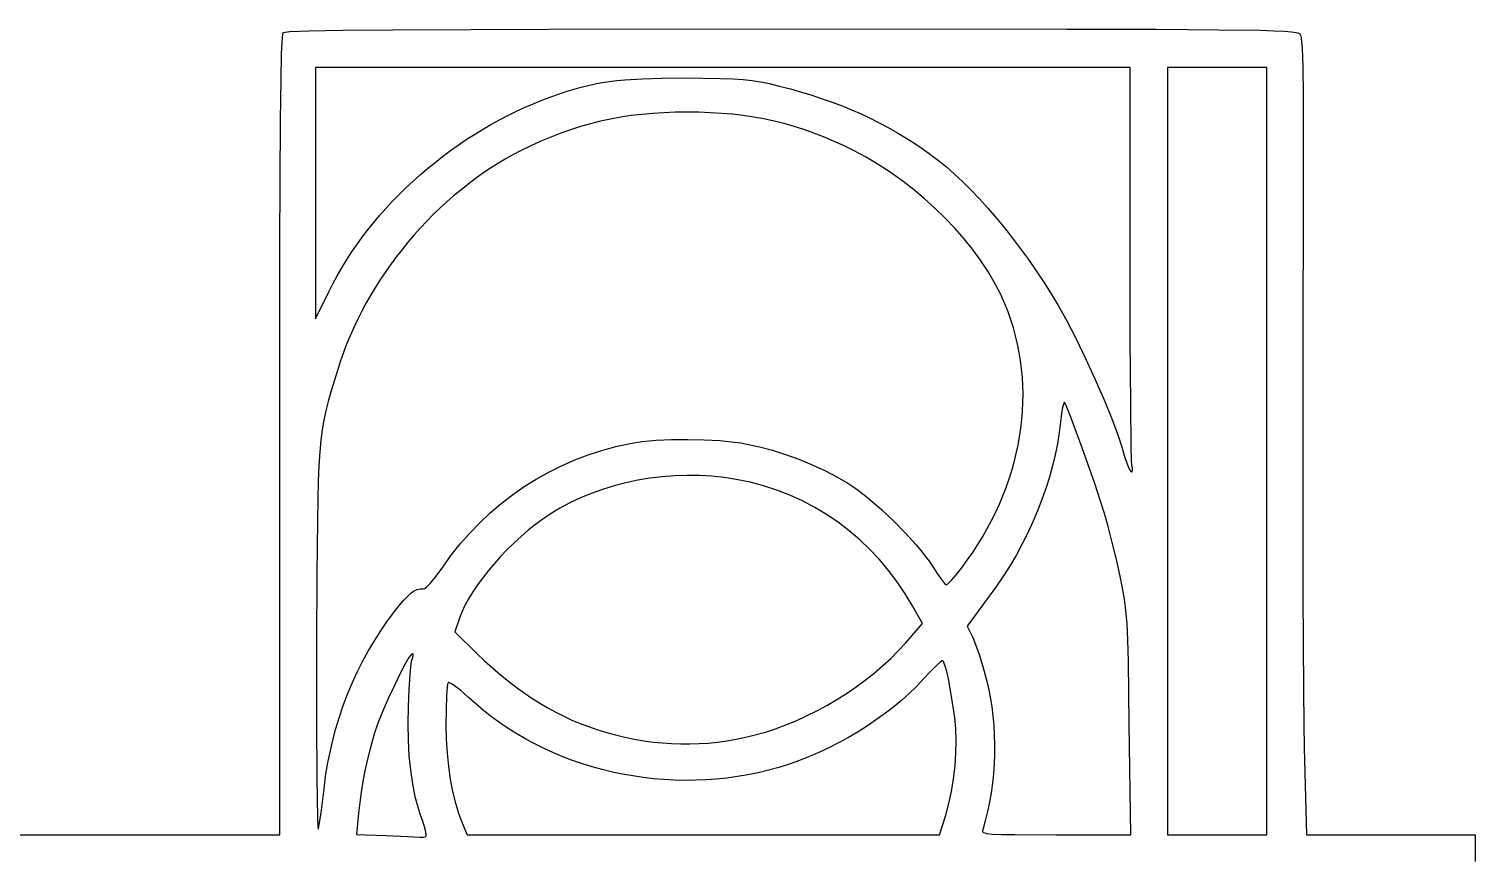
# Model space of a CAD drawing. Extents: x 0 to 2298, y -1902 to 396.
# Drawn here: x 1219 to 2298, y -415 to 201 of the extents above; entities that cross this region are included whole.
import ezdxf

# ---------------------------------------------------------------- set-up
doc = ezdxf.new("R2010")
doc.units = 0

msp = doc.modelspace()

# ---------------------------------------------------------------- linework, layer by layer
at = {"layer": 'Layer 1'}
for p, q in [((1408.250178, 194.077925), (1408.578869, 196.994242)), ((1408.578869, 196.994242), (1408.937782, 198.186366)), ((1408.937782, 198.186366), (1410.339096, 198.545278)), ((1410.339096, 198.545278), (1413.909162, 198.87397)), ((1413.909162, 198.87397), (1428.244453, 199.44459)), ((1428.244453, 199.44459), (1453.321467, 199.906026)), ((1453.321467, 199.906026), (1490.518014, 200.266076)), ((1490.518014, 200.266076), (1606.78096, 200.713214)), ((1606.78096, 200.713214), (1788.055782, 200.848396)), ((1788.055782, 200.848396), (1993.510579, 200.758275)), ((1993.510579, 200.758275), (2060.043253, 200.591032)), ((2060.043253, 200.591032), (2107.000657, 200.293806)), ((2107.000657, 200.293806), (2137.798702, 199.830204)), ((2137.798702, 199.830204), (2148.205437, 199.524638)), ((2148.205437, 199.524638), (2155.853298, 199.16383)), ((2155.853298, 199.16383), (2161.169274, 198.74323)), ((2161.169274, 198.74323), (2164.580354, 198.258289)), ((2164.580354, 198.258289), (2166.513527, 197.704457)), ((2166.513527, 197.704457), (2167.395782, 197.077186)), ((2167.395782, 197.077186), (2167.866696, 196.091109)), ((2167.866696, 196.091109), (2168.282692, 194.096697)), ((1407.679557, 182.539772), (1408.250178, 194.077925)), ((2168.282692, 194.096697), (2168.646046, 190.917498)), ((2168.646046, 190.917498), (2168.959032, 186.377061)), ((2168.959032, 186.377061), (2169.442999, 172.506672)), ((1407.218121, 162.506042), (1407.679557, 182.539772)), ((1406.858071, 132.910866), (1407.218121, 162.506042)), ((1736.82348, 172.00909), (1432.90848, 172.00909)), ((1432.90848, 172.00909), (1432.90848, 78.17249)), ((1652.193338, 161.61029), (1657.825135, 162.304664)), ((1657.825135, 162.304664), (1663.743544, 162.87588)), ((1663.743544, 162.87588), (1676.713158, 163.686534)), ((1676.713158, 163.686534), (1691.648102, 164.117641)), ((1691.648102, 164.117641), (1709.0943, 164.24459)), ((1709.0943, 164.24459), (1735.049084, 163.963829)), ((1735.049084, 163.963829), (1744.345391, 163.655772)), ((2040.73848, 172.00909), (1736.82348, 172.00909)), ((1744.345391, 163.655772), (1752.019525, 163.16314)), ((1752.019525, 163.16314), (1758.6954, 162.431341)), ((1758.6954, 162.431341), (1764.996928, 161.405783)), ((2040.73848, 26.04109), (2040.73848, 172.00909)), ((2105.7319, 172.00989), (2068.4635, 172.00989)), ((2068.4635, 172.00989), (2068.4635, -114.15811)), ((2142.7785, 172.00989), (2105.7319, 172.00989)), ((2142.7785, -114.15811), (2142.7785, 172.00989)), ((2169.442999, 172.506672), (2169.752789, 151.073922)), ((1609.2681, 150.49079), (1620.599919, 154.330014)), ((1620.599919, 154.330014), (1631.167448, 157.412746)), ((1631.167448, 157.412746), (1636.335206, 158.693987)), ((1636.335206, 158.693987), (1641.516613, 159.814375)), ((1641.516613, 159.814375), (1646.77991, 160.783335)), ((1646.77991, 160.783335), (1652.193338, 161.61029)), ((1764.996928, 161.405783), (1771.548024, 160.031874)), ((1771.548024, 160.031874), (1778.9726, 158.25502)), ((1778.9726, 158.25502), (1787.33282, 156.044238)), ((1787.33282, 156.044238), (1795.452576, 153.73337)), ((1795.452576, 153.73337), (1803.346165, 151.315918)), ((1803.346165, 151.315918), (1811.027888, 148.785383)), ((2169.752789, 151.073922), (2169.906602, 120.667206)), ((1582.957126, 139.478715), (1589.45432, 142.481297)), ((1589.45432, 142.481297), (1596.008301, 145.320103)), ((1596.008301, 145.320103), (1602.614438, 147.991234)), ((1602.614438, 147.991234), (1609.2681, 150.49079)), ((1811.027888, 148.785383), (1818.512041, 146.135264)), ((1818.512041, 146.135264), (1825.812924, 143.359064)), ((1825.812924, 143.359064), (1832.944836, 140.450282)), ((1832.944836, 140.450282), (1839.922075, 137.40242)), ((1406.410933, 40.77271), (1406.858071, 132.910866)), ((1557.628823, 125.908612), (1563.852566, 129.527305)), ((1563.852566, 129.527305), (1570.151618, 132.997819)), ((1570.151618, 132.997819), (1576.521348, 136.316256)), ((1576.521348, 136.316256), (1582.957126, 139.478715)), ((1638.07696, 130.100607), (1630.646503, 127.988831)), ((1645.561038, 131.968017), (1638.07696, 130.100607)), ((1653.120508, 133.596259), (1645.561038, 131.968017)), ((1660.777142, 134.990534), (1653.120508, 133.596259)), ((1668.552712, 136.15604), (1660.777142, 134.990534)), ((1676.468989, 137.097977), (1668.552712, 136.15604)), ((1684.547745, 137.821544), (1676.468989, 137.097977)), ((1692.810751, 138.33194), (1684.547745, 137.821544)), ((1701.279779, 138.634365), (1692.810751, 138.33194)), ((1709.9766, 138.734018), (1701.279779, 138.634365)), ((1718.82708, 138.636857), (1709.9766, 138.734018)), ((1727.425393, 138.341474), (1718.82708, 138.636857)), ((1735.794936, 137.842019), (1727.425393, 138.341474)), ((1743.959106, 137.132645), (1735.794936, 137.842019)), ((1751.941301, 136.2075), (1743.959106, 137.132645)), ((1759.764916, 135.060737), (1751.941301, 136.2075)), ((1767.45335, 133.686505), (1759.764916, 135.060737)), ((1775.03, 132.078956), (1767.45335, 133.686505)), ((1782.518262, 130.232239), (1775.03, 132.078956)), ((1789.941534, 128.140507), (1782.518262, 130.232239)), ((1839.922075, 137.40242), (1846.75894, 134.208978)), ((1846.75894, 134.208978), (1853.469729, 130.863458)), ((1853.469729, 130.863458), (1860.068741, 127.359359)), ((1545.425786, 118.242288), (1551.48502, 122.14564)), ((1551.48502, 122.14564), (1557.628823, 125.908612)), ((1608.459145, 120.135311), (1601.025457, 116.994076)), ((1615.859367, 123.011382), (1608.459145, 120.135311)), ((1623.247896, 125.627489), (1615.859367, 123.011382)), ((1630.646503, 127.988831), (1623.247896, 125.627489)), ((1797.323212, 125.79791), (1789.941534, 128.140507)), ((1804.686694, 123.198598), (1797.323212, 125.79791)), ((1812.055376, 120.336722), (1804.686694, 123.198598)), ((1819.452657, 117.206433), (1812.055376, 120.336722)), ((1860.068741, 127.359359), (1866.570275, 123.690183)), ((1866.570275, 123.690183), (1872.988629, 119.84943)), ((1872.988629, 119.84943), (1879.338102, 115.830601)), ((2169.906602, 120.667206), (2169.922633, 79.874915)), ((1527.801809, 105.728947), (1533.57955, 110.030042)), ((1533.57955, 110.030042), (1539.455753, 114.202455)), ((1539.455753, 114.202455), (1545.425786, 118.242288)), ((1585.9706, 109.895318), (1580.153338, 106.848114)), ((1593.536532, 113.582478), (1585.9706, 109.895318)), ((1601.025457, 116.994076), (1593.536532, 113.582478)), ((1826.901933, 113.801881), (1819.452657, 117.206433)), ((1834.4266, 110.117218), (1826.901933, 113.801881)), ((1843.649667, 105.178454), (1834.4266, 110.117218)), ((1879.338102, 115.830601), (1885.632993, 111.627198)), ((1885.632993, 111.627198), (1891.8876, 107.23272)), ((1516.560235, 96.756309), (1522.127161, 101.303069)), ((1522.127161, 101.303069), (1527.801809, 105.728947)), ((1568.692345, 100.205343), (1563.057388, 96.620257)), ((1574.392458, 103.616375), (1568.692345, 100.205343)), ((1580.153338, 106.848114), (1574.392458, 103.616375)), ((1852.744691, 99.78507), (1843.649667, 105.178454)), ((1861.677228, 93.971188), (1852.744691, 99.78507)), ((1891.8876, 107.23272), (1897.735654, 102.789073)), ((1897.735654, 102.789073), (1903.701666, 97.877489)), ((1903.701666, 97.877489), (1909.763216, 92.523964)), ((1500.5521, 82.429724), (1505.768074, 87.315737)), ((1505.768074, 87.315737), (1511.105663, 92.092565)), ((1511.105663, 92.092565), (1516.560235, 96.756309)), ((1552.000486, 88.948882), (1546.587315, 84.873074)), ((1557.491973, 92.866356), (1552.000486, 88.948882)), ((1563.057388, 96.620257), (1557.491973, 92.866356)), ((1870.412834, 87.770927), (1861.677228, 93.971188)), ((1878.917064, 81.21841), (1870.412834, 87.770927)), ((1909.763216, 92.523964), (1915.897881, 86.754493)), ((1915.897881, 86.754493), (1922.083239, 80.595074)), ((1432.90848, 78.17249), (1432.90848, -15.44231)), ((1490.503517, 72.345741), (1495.462371, 77.438426)), ((1495.462371, 77.438426), (1500.5521, 82.429724)), ((1536.013464, 76.267415), (1530.861559, 71.748044)), ((1541.256845, 80.644171), (1536.013464, 76.267415)), ((1546.587315, 84.873074), (1541.256845, 80.644171)), ((1887.155473, 74.347755), (1878.917064, 81.21841)), ((1922.083239, 80.595074), (1928.296868, 74.071701)), ((2169.922633, 79.874915), (2169.614142, -38.512814)), ((1480.996959, 61.871812), (1485.68017, 67.15557)), ((1485.68017, 67.15557), (1490.503517, 72.345741)), ((1525.805515, 67.0913), (1520.84972, 62.302422)), ((1530.861559, 71.748044), (1525.805515, 67.0913)), ((1895.093617, 67.193084), (1887.155473, 74.347755)), ((1902.69705, 59.788518), (1895.093617, 67.193084)), ((1928.296868, 74.071701), (1934.516346, 67.210372)), ((1934.516346, 67.210372), (1940.71925, 60.037083)), ((1472.06947, 51.039131), (1476.458516, 56.498365)), ((1476.458516, 56.498365), (1480.996959, 61.871812)), ((1515.998561, 57.386649), (1511.256424, 52.349223)), ((1520.84972, 62.302422), (1515.998561, 57.386649)), ((1909.931329, 52.168177), (1902.69705, 59.788518)), ((1940.71925, 60.037083), (1946.883159, 52.577828)), ((1463.758095, 39.878893), (1467.834453, 45.498007)), ((1467.834453, 45.498007), (1472.06947, 51.039131)), ((1506.627695, 47.195382), (1502.116762, 41.930368)), ((1511.256424, 52.349223), (1506.627695, 47.195382)), ((1916.762008, 44.366181), (1909.931329, 52.168177)), ((1923.154644, 36.416651), (1916.762008, 44.366181)), ((1946.883159, 52.577828), (1952.985651, 44.858606)), ((1952.985651, 44.858606), (1959.004303, 36.905411)), ((1406.275752, -102.401634), (1406.410933, 40.77271)), ((1456.099879, 28.422294), (1459.845027, 34.185689)), ((1459.845027, 34.185689), (1463.758095, 39.878893)), ((1497.728012, 36.55942), (1493.465831, 31.087777)), ((1502.116762, 41.930368), (1497.728012, 36.55942)), ((1929.074791, 28.353709), (1923.154644, 36.416651)), ((1959.004303, 36.905411), (1964.916694, 28.74424)), ((1449.131866, 16.700528), (1452.527282, 22.592607)), ((1452.527282, 22.592607), (1456.099879, 28.422294)), ((1489.334605, 25.520681), (1485.338722, 19.863371)), ((1493.465831, 31.087777), (1489.334605, 25.520681)), ((1934.488004, 20.211473), (1929.074791, 28.353709)), ((1964.916694, 28.74424), (1970.700401, 20.40109)), ((2040.852865, -30.908086), (2040.73848, 26.04109)), ((1445.918262, 10.749956), (1449.131866, 16.700528)), ((1481.482568, 14.121086), (1477.77053, 8.299068)), ((1485.338722, 19.863371), (1481.482568, 14.121086)), ((1939.35984, 12.024066), (1934.488004, 20.211473)), ((1943.655854, 3.825607), (1939.35984, 12.024066)), ((1970.700401, 20.40109), (1976.333002, 11.901955)), ((1976.333002, 11.901955), (1981.792076, 3.272833)), ((1432.90848, -15.44231), (1442.8911, 4.74479)), ((1442.8911, 4.74479), (1445.918262, 10.749956)), ((1474.206995, 2.402556), (1470.796348, -3.56321)), ((1477.77053, 8.299068), (1474.206995, 2.402556)), ((1947.3416, -4.349782), (1943.655854, 3.825607)), ((1981.792076, 3.272833), (1987.0552, -5.46028)), ((1467.542978, -9.59299), (1464.451271, -15.681544)), ((1470.796348, -3.56321), (1467.542978, -9.59299)), ((1949.663836, -10.226195), (1947.3416, -4.349782)), ((1951.764453, -16.164508), (1949.663836, -10.226195)), ((1987.0552, -5.46028), (1993.426488, -16.859704)), ((1464.451271, -15.681544), (1461.525613, -21.823632)), ((1953.644099, -22.160336), (1951.764453, -16.164508)), ((1993.426488, -16.859704), (2000.3411, -30.271244)), ((1458.770391, -28.014014), (1456.189992, -34.24745)), ((1461.525613, -21.823632), (1458.770391, -28.014014)), ((1955.303426, -28.209292), (1953.644099, -22.160336)), ((1956.743084, -34.306988), (1955.303426, -28.209292)), ((2000.3411, -30.271244), (2007.46888, -44.961799)), ((2041.154425, -78.332321), (2040.852865, -30.908086)), ((1453.788803, -40.5187), (1451.57121, -46.822524)), ((1456.189992, -34.24745), (1453.788803, -40.5187)), ((1957.963721, -40.449039), (1956.743084, -34.306988)), ((1958.965988, -46.631057), (1957.963721, -40.449039)), ((2169.614142, -38.512814), (2169.53442, -133.715267)), ((1449.5416, -53.153682), (1444.433747, -69.932191)), ((1451.57121, -46.822524), (1449.5416, -53.153682)), ((1959.750536, -52.848655), (1958.965988, -46.631057)), ((1960.318013, -59.097448), (1959.750536, -52.848655)), ((2007.46888, -44.961799), (2014.479675, -60.198267)), ((1960.669071, -65.373048), (1960.318013, -59.097448)), ((2014.479675, -60.198267), (2021.043329, -75.247551)), ((1444.433747, -69.932191), (1442.378789, -77.166066)), ((1960.804358, -71.671068), (1960.669071, -65.373048)), ((1960.724524, -77.987123), (1960.804358, -71.671068)), ((2021.043329, -75.247551), (2026.829688, -89.376547)), ((1440.623114, -84.061662), (1439.141701, -90.942957)), ((1442.378789, -77.166066), (1440.623114, -84.061662)), ((1959.922097, -90.655786), (1960.430221, -84.316824)), ((1960.430221, -84.316824), (1960.724524, -77.987123)), ((1989.465621, -86.07839), (1988.82438, -92.19621)), ((1990.294039, -81.353977), (1989.465621, -86.07839)), ((1991.164052, -78.501307), (1990.294039, -81.353977)), ((1991.569163, -77.926353), (1991.164052, -78.501307)), ((1991.756283, -77.877881), (1991.569163, -77.926353)), ((1991.93008, -77.99871), (1991.756283, -77.877881)), ((1992.551492, -79.074203), (1991.93008, -77.99871)), ((1993.553104, -81.299386), (1992.551492, -79.074203)), ((1996.512351, -88.681494), (1993.553104, -81.299386)), ((2041.580767, -111.281851), (2041.154425, -78.332321)), ((1439.141701, -90.942957), (1437.909527, -98.133933)), ((1958.266988, -103.343944), (1959.200802, -96.999622)), ((1959.200802, -96.999622), (1959.922097, -90.655786)), ((1988.82438, -92.19621), (1987.821894, -100.351063)), ((2004.962911, -111.551385), (1996.512351, -88.681494)), ((2026.829688, -89.376547), (2031.508596, -101.852157)), ((1406.275752, -400.327634), (1406.275752, -102.401634)), ((1436.901572, -105.958569), (1436.092812, -114.740844)), ((1437.909527, -98.133933), (1436.901572, -105.958569)), ((1667.6064, -108.39051), (1671.91465, -107.652159)), ((1671.91465, -107.652159), (1676.647942, -107.017468)), ((1676.647942, -107.017468), (1687.155684, -106.057767)), ((1687.155684, -106.057767), (1698.661691, -105.50881)), ((1698.661691, -105.50881), (1710.698025, -105.367995)), ((1710.698025, -105.367995), (1722.79675, -105.632725)), ((1722.79675, -105.632725), (1734.489928, -106.300399)), ((1734.489928, -106.300399), (1745.309624, -107.368418)), ((1745.309624, -107.368418), (1750.245685, -108.051744)), ((1957.121302, -109.684367), (1958.266988, -103.343944)), ((1987.821894, -100.351063), (1986.482105, -108.582607)), ((2031.508596, -101.852157), (2033.329583, -107.240848)), ((2033.329583, -107.240848), (2034.7499, -111.94128)), ((1436.092812, -114.740844), (1435.458228, -124.80474)), ((1626.303114, -120.719744), (1636.332565, -116.900599)), ((1636.332565, -116.900599), (1646.569995, -113.565963)), ((1646.569995, -113.565963), (1656.999805, -110.725908)), ((1656.999805, -110.725908), (1667.6064, -108.39051)), ((1750.245685, -108.051744), (1754.7879, -108.834182)), ((1754.7879, -108.834182), (1764.106304, -110.829405)), ((1764.106304, -110.829405), (1773.806858, -113.440742)), ((1773.806858, -113.440742), (1783.710186, -116.598004)), ((1783.710186, -116.598004), (1793.636913, -120.231002)), ((1954.196919, -122.335967), (1955.764396, -116.016504)), ((1955.764396, -116.016504), (1957.121302, -109.684367)), ((1984.810861, -116.873944), (1982.814014, -125.208177)), ((1986.482105, -108.582607), (1984.810861, -116.873944)), ((2014.328556, -138.331138), (2004.962911, -111.551385)), ((2034.7499, -111.94128), (2036.791484, -118.832062)), ((2041.821234, -120.781799), (2041.580767, -111.281851)), ((2068.4635, -114.15811), (2068.4635, -400.32611)), ((2142.7785, -400.32611), (2142.7785, -114.15811)), ((2142.7785, -114.15811), (2142.7785, -114.15811)), ((1435.458228, -124.80474), (1434.972796, -136.474236)), ((1606.930536, -129.771265), (1616.497239, -125.013324)), ((1616.497239, -125.013324), (1626.303114, -120.719744)), ((1793.636913, -120.231002), (1803.407663, -124.269548)), ((1803.407663, -124.269548), (1812.843061, -128.643452)), ((1812.843061, -128.643452), (1821.763732, -133.282526)), ((1950.432852, -134.919328), (1952.419521, -128.638371)), ((1952.419521, -128.638371), (1954.196919, -122.335967)), ((1982.814014, -125.208177), (1980.497411, -133.568409)), ((2036.791484, -118.832062), (2038.770679, -124.475022)), ((2038.770679, -124.475022), (2040.458714, -128.287837)), ((2040.458714, -128.287837), (2041.122056, -129.325962)), ((2041.122056, -129.325962), (2041.62682, -129.68818)), ((2042.0695, -124.80691), (2041.821234, -120.781799)), ((2041.937044, -129.587661), (2042.195275, -129.299967)), ((2042.070492, -124.80779), (2042.0695, -124.80691)), ((2042.500301, -126.693395), (2042.070492, -124.80779)), ((2042.195275, -129.299967), (2042.514165, -128.246246)), ((2042.514165, -128.246246), (2042.500301, -126.693395)), ((1434.972796, -136.474236), (1434.611496, -150.073311)), ((1588.577037, -140.639935), (1597.618603, -134.983493)), ((1597.618603, -134.983493), (1606.930536, -129.771265)), ((1655.652785, -140.029243), (1647.056342, -142.657153)), ((1664.435106, -137.77438), (1655.652785, -140.029243)), ((1673.37276, -135.898415), (1664.435106, -137.77438)), ((1682.435199, -134.407197), (1673.37276, -135.898415)), ((1691.591879, -133.306574), (1682.435199, -134.407197)), ((1700.812252, -132.602397), (1691.591879, -133.306574)), ((1710.065772, -132.300514), (1700.812252, -132.602397)), ((1719.321895, -132.406775), (1710.065772, -132.300514)), ((1728.550072, -132.927028), (1719.321895, -132.406775)), ((1737.71976, -133.867123), (1728.550072, -132.927028)), ((1746.80041, -135.23291), (1737.71976, -133.867123)), ((1757.141862, -137.347125), (1746.80041, -135.23291)), ((1767.275332, -140.021889), (1757.141862, -137.347125)), ((1777.185224, -143.245827), (1767.275332, -140.021889)), ((1821.763732, -133.282526), (1829.9903, -138.116582)), ((1829.9903, -138.116582), (1833.856447, -140.612727)), ((1948.237563, -141.174452), (1950.432852, -134.919328)), ((1980.497411, -133.568409), (1977.866901, -141.937742)), ((2018.431658, -150.600574), (2014.328556, -138.331138)), ((2041.62682, -129.68818), (2041.937044, -129.587661)), ((2169.53442, -133.715267), (2169.641871, -221.472189)), ((1434.611496, -150.073311), (1434.349305, -165.925946)), ((1571.367397, -153.245164), (1579.821436, -146.730517)), ((1579.821436, -146.730517), (1588.577037, -140.639935)), ((1630.543274, -149.008723), (1622.687741, -152.720684)), ((1638.676322, -145.652263), (1630.543274, -149.008723)), ((1647.056342, -142.657153), (1638.676322, -145.652263)), ((1786.85594, -147.007566), (1777.185224, -143.245827)), ((1796.271882, -151.295733), (1786.85594, -147.007566)), ((1833.856447, -140.612727), (1837.938691, -143.496542)), ((1837.938691, -143.496542), (1842.193163, -146.724158)), ((1842.193163, -146.724158), (1846.575994, -150.251705)), ((1846.575994, -150.251705), (1855.551256, -158.031123)), ((1943.22372, -153.589652), (1945.834302, -147.399355)), ((1945.834302, -147.399355), (1948.237563, -141.174452)), ((1974.928335, -150.299279), (1971.68756, -158.636122)), ((1977.866901, -141.937742), (1974.928335, -150.299279)), ((2021.65608, -160.74351), (2018.431658, -150.600574)), ((1555.426392, -167.506363), (1563.230517, -160.173804)), ((1563.230517, -160.173804), (1571.367397, -153.245164)), ((1607.93141, -161.18771), (1602.475146, -164.864844)), ((1615.140271, -156.782296), (1607.93141, -161.18771)), ((1622.687741, -152.720684), (1615.140271, -156.782296)), ((1805.417454, -156.098953), (1796.271882, -151.295733)), ((1814.277058, -161.405853), (1805.417454, -156.098953)), ((1822.835097, -167.20506), (1814.277058, -161.405853)), ((1855.551256, -158.031123), (1864.513525, -166.483844)), ((1937.383193, -165.848879), (1940.406467, -159.740956)), ((1940.406467, -159.740956), (1943.22372, -153.589652)), ((1971.68756, -158.636122), (1968.150427, -166.931375)), ((2024.300796, -170.268601), (2021.65608, -160.74351)), ((1434.349305, -165.925946), (1434.022164, -205.687815)), ((1547.970621, -175.232767), (1555.426392, -167.506363)), ((1597.026356, -168.882207), (1591.618509, -173.20048)), ((1602.475146, -164.864844), (1597.026356, -168.882207)), ((1831.075975, -173.4852), (1822.835097, -167.20506)), ((1864.513525, -166.483844), (1873.111847, -175.258921)), ((1930.721181, -177.917039), (1934.154548, -171.909036)), ((1934.154548, -171.909036), (1937.383193, -165.848879)), ((1968.150427, -166.931375), (1964.322784, -175.168139)), ((2027.340651, -182.20616), (2024.300796, -170.268601)), ((1534.166528, -191.826814), (1540.878801, -183.342942)), ((1540.878801, -183.342942), (1547.970621, -175.232767)), ((1581.05953, -182.582476), (1575.975337, -187.567559)), ((1586.285077, -177.780343), (1581.05953, -182.582476)), ((1591.618509, -173.20048), (1586.285077, -177.780343)), ((1838.984093, -180.234898), (1831.075975, -173.4852)), ((1846.543854, -187.442783), (1838.984093, -180.234898)), ((1873.111847, -175.258921), (1880.995269, -184.005402)), ((1927.083743, -183.868502), (1930.721181, -177.917039)), ((1960.210481, -183.329517), (1955.819366, -191.398612)), ((1964.322784, -175.168139), (1960.210481, -183.329517)), ((2030.422095, -195.058794), (2027.340651, -182.20616)), ((1527.8494, -200.67431), (1534.166528, -191.826814)), ((1571.065969, -192.696273), (1566.364898, -197.929297)), ((1575.975337, -187.567559), (1571.065969, -192.696273)), ((1853.739662, -195.097479), (1846.543854, -187.442783)), ((1880.995269, -184.005402), (1884.559219, -188.258248)), ((1884.559219, -188.258248), (1887.812838, -192.372339)), ((1887.812838, -192.372339), (1890.712254, -196.303807)), ((1919.199253, -195.58426), (1923.242884, -189.759038)), ((1923.242884, -189.759038), (1927.083743, -183.868502)), ((1955.819366, -191.398612), (1951.15529, -199.358526)), ((1523.034853, -207.447223), (1527.8494, -200.67431)), ((1561.905592, -203.227313), (1557.721522, -208.551)), ((1566.364898, -197.929297), (1561.905592, -203.227313)), ((1860.555918, -203.187613), (1853.739662, -195.097479)), ((1866.977027, -211.701812), (1860.555918, -203.187613)), ((1890.712254, -196.303807), (1893.2136, -200.008782)), ((1893.2136, -200.008782), (1896.77684, -205.468032)), ((1911.064458, -206.216734), (1914.9535, -201.339782)), ((1914.9535, -201.339782), (1919.199253, -195.58426)), ((1951.15529, -199.358526), (1946.2241, -207.192362)), ((2033.19158, -207.32911), (2030.422095, -195.058794)), ((1434.022164, -205.687815), (1433.7912, -258.351682)), ((1515.402296, -215.835386), (1516.963381, -214.474042)), ((1516.963381, -214.474042), (1518.781832, -212.59797)), ((1518.781832, -212.59797), (1523.034853, -207.447223)), ((1553.84616, -213.861038), (1550.312974, -219.118108)), ((1557.721522, -208.551), (1553.84616, -213.861038)), ((1872.98739, -220.628702), (1866.977027, -211.701812)), ((1896.77684, -205.468032), (1899.92414, -209.908229)), ((1899.92414, -209.908229), (1902.322745, -212.892628)), ((1902.322745, -212.892628), (1903.137301, -213.70242)), ((1903.137301, -213.70242), (1903.6399, -213.984482)), ((1903.6399, -213.984482), (1904.162428, -213.723218)), ((1904.162428, -213.723218), (1905.033307, -212.97582)), ((1905.033307, -212.97582), (1907.632943, -210.240992)), ((1907.632943, -210.240992), (1911.064458, -206.216734)), ((1941.031647, -214.883222), (1935.58378, -222.41421)), ((1946.2241, -207.192362), (1941.031647, -214.883222)), ((2035.042958, -216.416059), (2033.19158, -207.32911)), ((1495.723481, -228.94233), (1498.889411, -225.197543)), ((1498.889411, -225.197543), (1501.706982, -222.217055)), ((1501.706982, -222.217055), (1504.251588, -219.946272)), ((1504.251588, -219.946272), (1506.598619, -218.330601)), ((1506.598619, -218.330601), (1508.82347, -217.315446)), ((1508.82347, -217.315446), (1511.001533, -216.846214)), ((1511.001533, -216.846214), (1513.2082, -216.86831)), ((1513.2082, -216.86831), (1514.137571, -216.645607)), ((1514.137571, -216.645607), (1515.402296, -215.835386)), ((1547.155436, -224.28289), (1544.407016, -229.316064)), ((1550.312974, -219.118108), (1547.155436, -224.28289)), ((1878.57141, -229.95691), (1872.98739, -220.628702)), ((1935.58378, -222.41421), (1919.16788, -244.59781)), ((2036.480993, -224.621751), (2035.042958, -216.416059)), ((2037.570676, -233.061428), (2036.480993, -224.621751)), ((2169.641871, -221.472189), (2169.957295, -292.008923)), ((1486.776203, -240.737795), (1492.1338, -233.50601)), ((1492.1338, -233.50601), (1495.723481, -228.94233)), ((1542.101184, -234.178311), (1540.27141, -238.83031)), ((1544.407016, -229.316064), (1542.101184, -234.178311)), ((1885.892, -242.82341), (1878.57141, -229.95691)), ((2038.376999, -242.850335), (2037.570676, -233.061428)), ((1476.863003, -255.658891), (1481.685396, -248.122955)), ((1481.685396, -248.122955), (1486.776203, -240.737795)), ((1540.27141, -238.83031), (1536.94387, -249.03481)), ((1873.0255, -257.46461), (1885.892, -242.82341)), ((1919.16788, -244.59781), (1923.38276, -253.24941)), ((2038.964951, -255.103714), (2038.376999, -242.850335)), ((1433.7912, -258.351682), (1433.749606, -314.500418)), ((1472.310648, -263.343004), (1476.863003, -255.658891)), ((1536.94387, -249.03481), (1553.13787, -264.78521)), ((1867.748534, -263.203749), (1873.0255, -257.46461)), ((1923.38276, -253.24941), (1925.441676, -258.410559)), ((1925.441676, -258.410559), (1928.041317, -265.921781)), ((2039.399525, -270.936807), (2038.964951, -255.103714)), ((1468.029958, -271.172694), (1472.310648, -263.343004)), ((1502.656589, -268.103872), (1499.672638, -273.270229)), ((1503.762681, -266.502709), (1502.656589, -268.103872)), ((1504.556492, -265.67234), (1503.762681, -266.502709)), ((1505.44037, -265.37425), (1504.556492, -265.67234)), ((1504.797825, -270.028484), (1505.222, -268.55621)), ((1505.222, -268.55621), (1505.710732, -266.857779)), ((1505.683436, -265.492968), (1505.44037, -265.37425)), ((1505.80432, -265.783261), (1505.683436, -265.492968)), ((1505.710732, -266.857779), (1505.80432, -265.783261)), ((1553.13787, -264.78521), (1559.137296, -270.456266)), ((1856.078042, -274.364873), (1862.088441, -268.844103)), ((1862.088441, -268.844103), (1867.748534, -263.203749)), ((1928.041317, -265.921781), (1930.807335, -274.805618)), ((1460.290065, -287.258408), (1464.022555, -279.145362)), ((1464.022555, -279.145362), (1468.029958, -271.172694)), ((1495.934791, -280.474707), (1491.773202, -289.0206)), ((1499.672638, -273.270229), (1495.934791, -280.474707)), ((1503.5305, -280.923572), (1504.365851, -272.680987)), ((1504.365851, -272.680987), (1504.797825, -270.028484)), ((1559.137296, -270.456266), (1565.081481, -275.82804)), ((1565.081481, -275.82804), (1570.982773, -280.908008)), ((1843.137609, -284.964476), (1849.750158, -279.745263)), ((1849.750158, -279.745263), (1856.078042, -274.364873)), ((1891.400071, -278.818882), (1886.11414, -284.52771)), ((1895.958104, -274.295498), (1891.400071, -278.818882)), ((1899.309905, -271.394295), (1895.958104, -274.295498)), ((1900.383989, -270.688491), (1899.309905, -271.394295)), ((1900.97714, -270.55201), (1900.383989, -270.688491)), ((1901.374126, -270.969364), (1900.97714, -270.55201)), ((1901.813357, -271.790311), (1901.374126, -270.969364)), ((1902.800353, -274.551997), (1901.813357, -271.790311)), ((1903.901733, -278.655097), (1902.800353, -274.551997)), ((1905.081104, -283.917635), (1903.901733, -278.655097)), ((1930.807335, -274.805618), (1933.36538, -284.08461)), ((2040.0685, -317.80311), (2039.399525, -270.936807)), ((1456.834113, -295.509235), (1460.290065, -287.258408)), ((1491.773202, -289.0206), (1487.518024, -298.211204)), ((1502.81993, -292.077752), (1503.5305, -280.923572)), ((1531.225359, -290.077183), (1530.733161, -297.033827)), ((1531.520851, -287.975371), (1531.225359, -290.077183)), ((1531.84234, -286.96801), (1531.520851, -287.975371)), ((1532.03612, -286.826813), (1531.84234, -286.96801)), ((1532.36313, -286.815924), (1532.03612, -286.826813)), ((1533.388249, -287.16557), (1532.36313, -286.815924)), ((1534.860504, -287.977953), (1533.388249, -287.16557)), ((1536.722705, -289.214079), (1534.860504, -287.977953)), ((1541.388179, -292.801578), (1536.722705, -289.214079)), ((1570.982773, -280.908008), (1576.85352, -285.703641)), ((1576.85352, -285.703641), (1582.70607, -290.222415)), ((1582.70607, -290.222415), (1588.552772, -294.471801)), ((1829.189803, -294.83618), (1836.273218, -290.001714)), ((1836.273218, -290.001714), (1843.137609, -284.964476)), ((1881.276913, -289.673975), (1876.022769, -294.782869)), ((1886.11414, -284.52771), (1881.276913, -289.673975)), ((1907.528233, -297.193135), (1905.081104, -283.917635)), ((1933.36538, -284.08461), (1934.953761, -290.772831)), ((1934.953761, -290.772831), (1936.308174, -297.597534)), ((1453.656322, -303.895242), (1456.834113, -295.509235)), ((1487.518024, -298.211204), (1483.499411, -307.349816)), ((1502.33813, -304.93731), (1502.81993, -292.077752)), ((1530.733161, -297.033827), (1530.40734, -306.777288)), ((1546.92714, -297.61611), (1541.388179, -292.801578)), ((1552.552818, -302.713068), (1546.92714, -297.61611)), ((1588.552772, -294.471801), (1594.405972, -298.459275)), ((1594.405972, -298.459275), (1600.27802, -302.19231)), ((1814.497191, -303.813609), (1821.920187, -299.447077)), ((1821.920187, -299.447077), (1829.189803, -294.83618)), ((1870.38713, -299.832619), (1864.405417, -304.801454)), ((1876.022769, -294.782869), (1870.38713, -299.832619)), ((1909.85058, -312.92271), (1907.528233, -297.193135)), ((1936.308174, -297.597534), (1937.42862, -304.539222)), ((2169.957295, -292.008923), (2170.199494, -317.76514)), ((1448.141726, -321.062401), (1450.758319, -312.41383)), ((1450.758319, -312.41383), (1453.656322, -303.895242)), ((1483.499411, -307.349816), (1480.047516, -315.739729)), ((1502.066907, -317.694162), (1502.33813, -304.93731)), ((1530.40734, -306.777288), (1530.28949, -318.24691)), ((1558.360464, -307.604249), (1552.552818, -302.713068)), ((1564.342281, -312.287946), (1558.360464, -307.604249)), ((1570.49047, -316.762453), (1564.342281, -312.287946)), ((1600.27802, -302.19231), (1606.181263, -305.678379)), ((1606.181263, -305.678379), (1612.12805, -308.924956)), ((1612.12805, -308.924956), (1618.130728, -311.939515)), ((1618.130728, -311.939515), (1624.201645, -314.729529)), ((1791.636123, -315.239033), (1799.322338, -311.730383)), ((1799.322338, -311.730383), (1806.953634, -307.914976)), ((1806.953634, -307.914976), (1814.497191, -303.813609)), ((1858.113049, -309.667602), (1851.545448, -314.409292)), ((1864.405417, -304.801454), (1858.113049, -309.667602)), ((1937.42862, -304.539222), (1938.315097, -311.578397)), ((1938.315097, -311.578397), (1938.967607, -318.695564)), ((1433.749606, -314.500418), (1433.957577, -358.981919)), ((1445.80817, -329.838354), (1448.141726, -321.062401)), ((1477.492492, -322.68424), (1475.384615, -329.773898)), ((1480.047516, -315.739729), (1477.492492, -322.68424)), ((1502.248022, -329.834904), (1502.066907, -317.694162)), ((1530.28949, -318.24691), (1530.487063, -329.028932)), ((1576.797232, -321.026064), (1570.49047, -316.762453)), ((1583.254768, -325.077073), (1576.797232, -321.026064)), ((1624.201645, -314.729529), (1630.35315, -317.302472)), ((1630.35315, -317.302472), (1636.59759, -319.665817)), ((1636.59759, -319.665817), (1642.947314, -321.827039)), ((1642.947314, -321.827039), (1649.41467, -323.79361)), ((1768.576179, -323.716463), (1776.230223, -321.25287)), ((1776.230223, -321.25287), (1783.927812, -318.420127)), ((1783.927812, -318.420127), (1791.636123, -315.239033)), ((1837.726227, -323.43221), (1830.54545, -327.669895)), ((1844.738034, -319.004752), (1837.726227, -323.43221)), ((1851.545448, -314.409292), (1844.738034, -319.004752)), ((1910.665568, -321.253675), (1909.85058, -312.92271)), ((1910.963227, -330.156569), (1910.665568, -321.253675)), ((1938.967607, -318.695564), (1939.386149, -325.871223)), ((2040.06857, -317.80382), (2040.0685, -317.80311)), ((2041.17775, -400.32682), (2040.06857, -317.80382)), ((2170.199494, -317.76514), (2170.501486, -335.550814)), ((1443.759275, -338.73909), (1445.80817, -329.838354)), ((1475.384615, -329.773898), (1473.398922, -337.183313)), ((1502.876276, -341.346536), (1502.248022, -329.834904)), ((1530.487063, -329.028932), (1531.079781, -339.408002)), ((1589.855279, -328.913775), (1583.254768, -325.077073)), ((1596.590968, -332.534463), (1589.855279, -328.913775)), ((1603.454035, -335.937431), (1596.590968, -332.534463)), ((1649.41467, -323.79361), (1656.680281, -325.751139)), ((1656.680281, -325.751139), (1663.844833, -327.464302)), ((1663.844833, -327.464302), (1670.921651, -328.933099)), ((1670.921651, -328.933099), (1677.924058, -330.157529)), ((1677.924058, -330.157529), (1684.865377, -331.137593)), ((1684.865377, -331.137593), (1691.758932, -331.873291)), ((1691.758932, -331.873291), (1698.618047, -332.364622)), ((1698.618047, -332.364622), (1705.456045, -332.611587)), ((1705.456045, -332.611587), (1712.28625, -332.614187)), ((1712.28625, -332.614187), (1719.121986, -332.37242)), ((1719.121986, -332.37242), (1725.976577, -331.886286)), ((1725.976577, -331.886286), (1732.863345, -331.155787)), ((1732.863345, -331.155787), (1739.795615, -330.180922)), ((1739.795615, -330.180922), (1746.78671, -328.961691)), ((1746.78671, -328.961691), (1753.849954, -327.498093)), ((1753.849954, -327.498093), (1760.99867, -325.79013)), ((1760.9985, -325.79011), (1768.576179, -323.716463)), ((1760.99867, -325.79013), (1760.9985, -325.79011)), ((1823.231121, -331.696034), (1815.818663, -335.488857)), ((1830.54545, -327.669895), (1823.231121, -331.696034)), ((1910.766954, -339.454615), (1910.963227, -330.156569)), ((1939.386149, -325.871223), (1939.570723, -333.085879)), ((1939.570723, -333.085879), (1939.52133, -340.320035)), ((1441.996665, -347.762012), (1443.759275, -338.73909)), ((1471.55361, -344.837095), (1469.866877, -352.659852)), ((1473.398922, -337.183313), (1471.55361, -344.837095)), ((1503.946467, -352.21606), (1502.876276, -341.346536)), ((1531.079781, -339.408002), (1532.067646, -349.376323)), ((1610.436682, -339.120973), (1603.454035, -335.937431)), ((1617.53111, -342.083384), (1610.436682, -339.120973)), ((1624.729521, -344.822957), (1617.53111, -342.083384)), ((1632.024115, -347.337985), (1624.729521, -344.822957)), ((1793.346712, -345.249708), (1785.89594, -347.891546)), ((1800.841038, -342.287465), (1793.346712, -345.249708)), ((1808.343495, -339.026591), (1800.841038, -342.287465)), ((1815.818663, -335.488857), (1808.343495, -339.026591)), ((1910.100146, -348.971035), (1910.766954, -339.454615)), ((1939.52133, -340.320035), (1939.237969, -347.554193)), ((2170.501486, -335.550814), (2172.276176, -400.326914)), ((1440.521965, -356.904518), (1441.996665, -347.762012)), ((1469.866877, -352.659852), (1468.356921, -360.576196)), ((1505.453399, -362.430478), (1503.946467, -352.21606)), ((1532.067646, -349.376323), (1533.450658, -358.926097)), ((1639.407095, -349.626764), (1632.024115, -347.337985)), ((1646.870661, -351.687588), (1639.407095, -349.626764)), ((1654.407015, -353.518749), (1646.870661, -351.687588)), ((1662.008358, -355.118542), (1654.407015, -353.518749)), ((1669.666892, -356.485262), (1662.008358, -355.118542)), ((1755.454933, -355.64838), (1747.682013, -356.95807)), ((1763.19146, -354.085144), (1755.454933, -355.64838)), ((1770.883795, -352.266656), (1763.19146, -354.085144)), ((1778.52414, -350.19121), (1770.883795, -352.266656)), ((1785.89594, -347.891546), (1778.52414, -350.19121)), ((1908.9862, -358.529052), (1910.100146, -348.971035)), ((1938.72064, -354.768856), (1937.969344, -361.944527)), ((1939.237969, -347.554193), (1938.72064, -354.768856)), ((1433.957577, -358.981919), (1434.415115, -387.532802)), ((1437.063285, -383.938264), (1439.3371, -366.163682)), ((1439.3368, -366.16401), (1440.521965, -356.904518)), ((1439.3371, -366.163682), (1439.3368, -366.16401)), ((1468.356921, -360.576196), (1467.041939, -368.510735)), ((1507.391869, -371.976791), (1505.453399, -362.430478)), ((1533.450658, -358.926097), (1535.228817, -368.04953)), ((1677.374818, -357.617201), (1669.666892, -356.485262)), ((1685.124337, -358.512655), (1677.374818, -357.617201)), ((1692.907651, -359.169917), (1685.124337, -358.512655)), ((1700.716961, -359.58728), (1692.907651, -359.169917)), ((1708.544468, -359.76304), (1700.716961, -359.58728)), ((1716.382374, -359.69549), (1708.544468, -359.76304)), ((1724.222881, -359.382924), (1716.382374, -359.69549)), ((1732.058188, -358.823636), (1724.222881, -359.382924)), ((1739.880498, -358.01592), (1732.058188, -358.823636)), ((1747.682013, -356.95807), (1739.880498, -358.01592)), ((1907.448512, -367.951888), (1908.9862, -358.529052)), ((1937.969344, -361.944527), (1936.98408, -369.06171)), ((1465.940131, -376.38808), (1465.069692, -384.13284)), ((1467.041939, -368.510735), (1465.940131, -376.38808)), ((1509.756679, -380.842001), (1507.391869, -371.976791)), ((1535.228817, -368.04953), (1537.402125, -376.738824)), ((1537.402125, -376.738824), (1539.970583, -384.986183)), ((1903.1955, -385.68491), (1905.51048, -377.062767)), ((1905.51048, -377.062767), (1907.448512, -367.951888)), ((1935.764849, -376.100907), (1934.31165, -383.04262)), ((1936.98408, -369.06171), (1935.764849, -376.100907)), ((1434.415115, -387.532802), (1434.737472, -394.501954)), ((1435.96797, -391.151403), (1437.063285, -383.938264)), ((1465.069692, -384.13284), (1463.516842, -400.10504)), ((1511.097337, -385.015131), (1509.756679, -380.842001)), ((1512.54263, -389.01311), (1511.097337, -385.015131)), ((1539.970583, -384.986183), (1542.93419, -392.78381)), ((1898.53789, -400.32623), (1903.19645, -385.68503)), ((1903.19645, -385.68503), (1903.1955, -385.68491)), ((1934.31165, -383.04262), (1932.624484, -389.867354)), ((1434.737472, -394.501954), (1434.922047, -395.926804)), ((1434.922047, -395.926804), (1435.020184, -396.095153)), ((1435.020184, -396.095153), (1435.12222, -395.889682)), ((1435.12222, -395.889682), (1435.96797, -391.151403)), ((1514.022693, -393.446376), (1512.54263, -389.01311)), ((1515.066016, -397.193331), (1514.022693, -393.446376)), ((1515.568614, -399.900425), (1515.066016, -397.193331)), ((1542.93419, -392.78381), (1546.03989, -400.32623)), ((1930.70335, -396.55561), (1930.560695, -397.182882)), ((1930.560695, -397.182882), (1930.591566, -397.736714)), ((1930.591566, -397.736714), (1930.860304, -398.221656)), ((1932.624484, -389.867354), (1930.70335, -396.55561)), ((1930.860304, -398.221656), (1931.431251, -398.642256)), ((1931.431251, -398.642256), (1932.368747, -399.003065)), ((1932.368747, -399.003065), (1933.737134, -399.308631)), ((1131.421752, -400.327634), (1268.737752, -400.327634)), ((1268.737752, -400.327634), (1406.275752, -400.327634)), ((1463.516842, -400.10504), (1485.478642, -400.992384)), ((1485.478642, -400.992384), (1501.866767, -401.546974)), ((1501.866767, -401.546974), (1510.767942, -402.101564)), ((1510.767942, -402.101564), (1512.244537, -402.181286)), ((1512.244537, -402.181286), (1513.596351, -402.073834)), ((1513.596351, -402.073834), (1514.698601, -401.758411)), ((1514.698601, -401.758411), (1515.426502, -401.21422)), ((1515.4265, -401.21411), (1515.584645, -400.75354)), ((1515.426502, -401.21422), (1515.4265, -401.21411)), ((1515.584645, -400.75354), (1515.568614, -399.900425)), ((1546.03989, -400.32623), (1722.39989, -400.32623)), ((1722.39989, -400.32623), (1898.53789, -400.32623)), ((1933.737134, -399.308631), (1938.023945, -399.772232)), ((1938.023945, -399.772232), (1944.806413, -400.069457)), ((1944.806413, -400.069457), (1954.599267, -400.2367)), ((1954.599267, -400.2367), (1985.27505, -400.32682)), ((1985.27505, -400.32682), (2041.17775, -400.32682)), ((2068.4635, -400.32611), (2105.7319, -400.32611)), ((2105.7319, -400.32611), (2142.7785, -400.32611)), ((2172.276176, -400.326914), (2235.055776, -400.326914)), ((2235.055776, -400.326914), (2298.057176, -400.326914)), ((2298.057176, -400.326914), (2298.057176, -410.309534)), ((2298.057176, -410.309534), (2298.057176, -420.292154))]:
    msp.add_line(p, q, dxfattribs=at)

doc.saveas('drawing.dxf')
